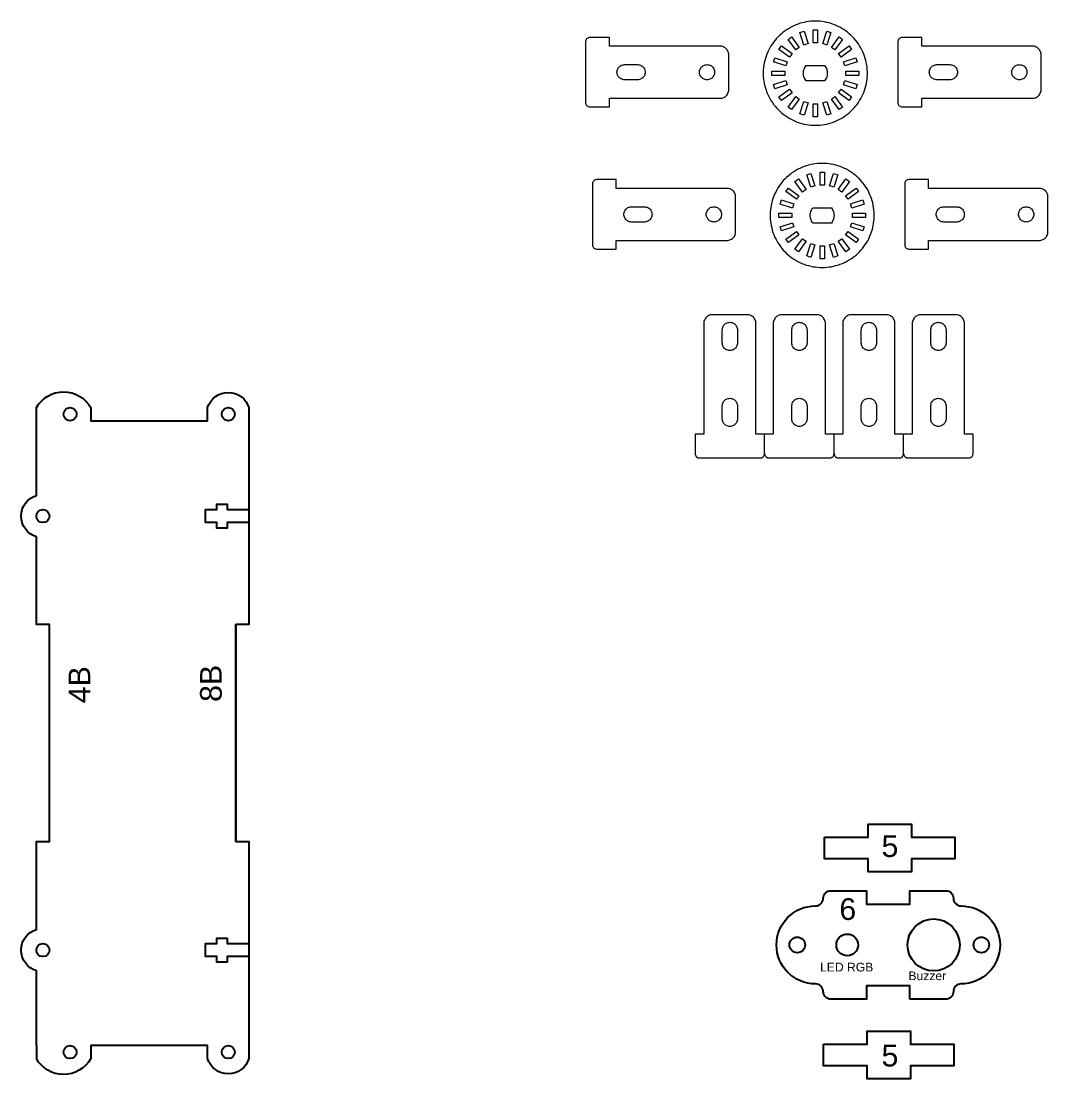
# Model space of a CAD drawing. Header units: millimetres. Extents: x -1479 to 8457, y 1606 to 10461.
# Drawn here: x 2717.1 to 2953.7, y 1669.4 to 1913.1 of the extents above; entities that cross this region are included whole.
import ezdxf

# ---------------------------------------------------------------- set-up
doc = ezdxf.new("R2010")
doc.units = ezdxf.units.MM
doc.layers.add('Layer 1', color=7, linetype='Continuous')
doc.styles.get("Standard").update_dxf_attribs({"font": 'Arial.ttf'})

msp = doc.modelspace()

# ---------------------------------------------------------------- linework, layer by layer
at = {"color": 1}
for p, q in [((2720.649, 1821.095), (2720.649, 1824.095)), ((2720.649, 1677.095), (2720.649, 1674.095))]:
    msp.add_line(p, q, dxfattribs=at)
for points in [[(2720.649, 1824.095, -0.5834312), (2733.188, 1824.095), (2733.188, 1821.095), (2760.109, 1821.095), (2760.109, 1824.095, -0.7337994), (2769.649, 1824.095), (2769.649, 1824.095), (2769.649, 1774.095), (2766.649, 1774.095), (2766.649, 1724.095), (2769.649, 1724.095), (2769.649, 1674.095), (2769.649, 1674.095, -0.7337994), (2760.109, 1674.095), (2760.109, 1677.095), (2733.188, 1677.095), (2733.188, 1674.095, -0.5834312), (2720.649, 1674.095)], [(2720.649, 1677.095), (2720.649, 1694.326, -0.7337994), (2720.649, 1703.865), (2720.649, 1724.095), (2723.649, 1724.095), (2723.649, 1774.095), (2720.649, 1774.095), (2720.649, 1794.326, -0.7337994), (2720.649, 1803.865), (2720.649, 1821.095)]]:
    msp.add_lwpolyline(points, format="xyb", dxfattribs=at)
at = {"color": 240, "true_color": 0xed1f24}
for points in [[(2769.649, 1800.595), (2769.649, 1797.595), (2764.62, 1797.595), (2764.62, 1796.345), (2762.22, 1796.345), (2762.22, 1797.595), (2759.649, 1797.595), (2759.649, 1800.595), (2762.22, 1800.595), (2762.22, 1801.845), (2764.62, 1801.845), (2764.62, 1800.595)], [(2769.649, 1700.595), (2769.649, 1697.595), (2764.62, 1697.595), (2764.62, 1696.345), (2762.22, 1696.345), (2762.22, 1697.595), (2759.649, 1697.595), (2759.649, 1700.595), (2762.22, 1700.595), (2762.22, 1701.845), (2764.62, 1701.845), (2764.62, 1700.595)]]:
    msp.add_lwpolyline(points, close=True, dxfattribs=at)
for points in [[(2766.649, 1724.095), (2766.649, 1774.095)], [(2902.306, 1725.111), (2912.306, 1725.111), (2912.306, 1728.111), (2922.306, 1728.111), (2922.306, 1725.111), (2932.306, 1725.111), (2932.306, 1720.111), (2922.306, 1720.111), (2922.306, 1717.111), (2912.306, 1717.111), (2912.306, 1720.111), (2902.306, 1720.111), (2902.306, 1725.111)], [(2902.086, 1677.442), (2912.086, 1677.442), (2912.086, 1680.442), (2922.086, 1680.442), (2922.086, 1677.442), (2932.086, 1677.442), (2932.086, 1672.442), (2922.086, 1672.442), (2922.086, 1669.442), (2912.086, 1669.442), (2912.086, 1672.442), (2902.086, 1672.442), (2902.086, 1677.442)]]:
    msp.add_lwpolyline(points, dxfattribs=at)
msp.add_lwpolyline([(2921.977, 1687.797), (2921.977, 1690.897), (2911.977, 1690.897), (2911.977, 1687.797), (2903.727, 1687.797, -0.4142136), (2901.977, 1689.547, 0.4142136), (2900.227, 1691.297, -1), (2900.227, 1709.297, 0.4142136), (2901.977, 1711.047, -0.4142136), (2903.727, 1712.797), (2911.977, 1712.797), (2911.977, 1709.697), (2921.977, 1709.697), (2921.977, 1712.797), (2930.227, 1712.797, -0.4142136), (2931.977, 1711.047, 0.4142136), (2933.727, 1709.297, -1), (2933.727, 1691.297, 0.4142136), (2931.977, 1689.547, -0.4142136), (2930.227, 1687.797)], format="xyb", close=True, dxfattribs=at)
at = {"color": 1}
for centre in [(2728.418, 1822.595), (2728.418, 1675.595)]:
    msp.add_circle(centre, 1.5, dxfattribs=at)
at = {"color": 240, "true_color": 0xed1f24}
for centre, radius in [((2764.879, 1822.595), 1.5), ((2722.149, 1799.095), 1.5), ((2927.433, 1700.297), 6), ((2895.992, 1700.297), 1.8), ((2907.527, 1700.297), 2.5), ((2938.424, 1700.297), 1.8), ((2722.149, 1699.095), 1.5), ((2764.879, 1675.595), 1.5)]:
    msp.add_circle(centre, radius, dxfattribs=at)
at = {"layer": 'Layer 1', "color": 240, "lineweight": 0, "true_color": 0xed1f24}
for points in [[(2912.137, 1901.929), (2912.101, 1902.459), (2912.031, 1902.988), (2911.819, 1904.046), (2911.678, 1904.54), (2911.502, 1905.069), (2911.325, 1905.563), (2911.114, 1906.057), (2910.902, 1906.516), (2910.655, 1907.009), (2910.373, 1907.468), (2910.09, 1907.891), (2909.773, 1908.315), (2909.455, 1908.738), (2909.103, 1909.161), (2908.75, 1909.549), (2908.362, 1909.902), (2907.974, 1910.255), (2907.55, 1910.608), (2907.127, 1910.925), (2906.704, 1911.207), (2906.245, 1911.49), (2905.787, 1911.772), (2905.293, 1911.984), (2904.834, 1912.195), (2904.34, 1912.407), (2903.811, 1912.583), (2903.317, 1912.724), (2902.788, 1912.866), (2902.294, 1912.971), (2901.236, 1913.112), (2900.707, 1913.148), (2899.648, 1913.148), (2899.119, 1913.112), (2898.061, 1912.971), (2897.532, 1912.866), (2897.038, 1912.724), (2896.509, 1912.583), (2896.015, 1912.407), (2895.521, 1912.195), (2895.027, 1911.984), (2894.568, 1911.772), (2894.11, 1911.49), (2893.651, 1911.207), (2893.192, 1910.925), (2892.769, 1910.608), (2892.381, 1910.255), (2891.958, 1909.902), (2891.605, 1909.549), (2891.217, 1909.161), (2890.899, 1908.738), (2890.547, 1908.315), (2890.264, 1907.891), (2889.947, 1907.468), (2889.7, 1907.009), (2889.453, 1906.516), (2889.206, 1906.057), (2888.994, 1905.563), (2888.818, 1905.069), (2888.677, 1904.54), (2888.536, 1904.046), (2888.395, 1903.517), (2888.254, 1902.459), (2888.183, 1901.929), (2888.183, 1900.342), (2888.254, 1899.813), (2888.324, 1899.284), (2888.395, 1898.79), (2888.536, 1898.261), (2888.677, 1897.731), (2888.818, 1897.237), (2888.994, 1896.744), (2889.206, 1896.25), (2889.453, 1895.756), (2889.947, 1894.839), (2890.264, 1894.415), (2890.547, 1893.957), (2890.899, 1893.533), (2891.217, 1893.145), (2891.605, 1892.757), (2891.958, 1892.404), (2892.381, 1892.016), (2892.769, 1891.699), (2893.192, 1891.381), (2893.651, 1891.064), (2894.11, 1890.817), (2894.568, 1890.535), (2895.027, 1890.323), (2895.521, 1890.076), (2896.015, 1889.9), (2896.509, 1889.723), (2897.038, 1889.582), (2897.532, 1889.441), (2898.061, 1889.335), (2898.59, 1889.265), (2899.119, 1889.194), (2899.648, 1889.159), (2900.707, 1889.159), (2901.236, 1889.194), (2901.765, 1889.265), (2902.294, 1889.335), (2902.788, 1889.441), (2903.317, 1889.582), (2903.811, 1889.723), (2904.34, 1889.9), (2904.834, 1890.076), (2905.293, 1890.323), (2905.787, 1890.535), (2906.245, 1890.817), (2906.704, 1891.064), (2907.127, 1891.381), (2907.55, 1891.699), (2907.974, 1892.016), (2908.362, 1892.404), (2908.75, 1892.757), (2909.103, 1893.145), (2909.455, 1893.533), (2909.773, 1893.957), (2910.09, 1894.415), (2910.373, 1894.839), (2910.655, 1895.297), (2910.902, 1895.756), (2911.114, 1896.25), (2911.325, 1896.744), (2911.678, 1897.731), (2911.819, 1898.261), (2911.925, 1898.79), (2912.031, 1899.284), (2912.101, 1899.813), (2912.137, 1900.342), (2912.172, 1900.871), (2912.172, 1901.4), (2912.137, 1901.929)], [(2897.567, 1910.819), (2898.484, 1907.962), (2897.532, 1907.644), (2896.614, 1910.502), (2897.567, 1910.819)], [(2899.684, 1911.137), (2900.671, 1911.137), (2900.671, 1908.138), (2899.684, 1908.138), (2899.684, 1911.137)], [(2902.823, 1907.644), (2901.871, 1907.962), (2902.788, 1910.819), (2903.74, 1910.502), (2902.823, 1907.644)], [(2880.175, 1905.833), (2880.104, 1906.045), (2880.034, 1906.257), (2879.928, 1906.433), (2879.787, 1906.645), (2879.646, 1906.786), (2879.469, 1906.962), (2879.293, 1907.068), (2879.081, 1907.174), (2878.87, 1907.28), (2878.658, 1907.35), (2878.446, 1907.386), (2852.729, 1907.386), (2852.729, 1909.397), (2848.213, 1909.397), (2848.037, 1909.361), (2847.86, 1909.326), (2847.719, 1909.255), (2847.578, 1909.15), (2847.437, 1909.044), (2847.367, 1908.903), (2847.261, 1908.726), (2847.225, 1908.55), (2847.225, 1894.227), (2847.261, 1894.051), (2847.367, 1893.874), (2847.437, 1893.733), (2847.578, 1893.627), (2847.719, 1893.522), (2847.86, 1893.451), (2848.037, 1893.416), (2848.213, 1893.38), (2852.729, 1893.38), (2852.729, 1895.391), (2878.446, 1895.391), (2878.658, 1895.427), (2878.87, 1895.497), (2879.081, 1895.568), (2879.293, 1895.709), (2879.469, 1895.815), (2879.646, 1895.956), (2879.787, 1896.132), (2879.928, 1896.308), (2880.034, 1896.52), (2880.175, 1896.943), (2880.21, 1897.155), (2880.21, 1905.622), (2880.175, 1905.833)], [(2895.662, 1906.516), (2893.898, 1908.95), (2894.709, 1909.549), (2896.473, 1907.115), (2895.662, 1906.516)], [(2905.645, 1909.549), (2906.457, 1908.95), (2904.693, 1906.516), (2903.882, 1907.115), (2905.645, 1909.549)], [(2952.142, 1905.833), (2952.071, 1906.045), (2952, 1906.257), (2951.895, 1906.433), (2951.754, 1906.645), (2951.612, 1906.786), (2951.436, 1906.962), (2951.26, 1907.068), (2951.048, 1907.174), (2950.836, 1907.28), (2950.625, 1907.35), (2950.413, 1907.386), (2924.695, 1907.386), (2924.695, 1909.397), (2920.18, 1909.397), (2920.004, 1909.361), (2919.827, 1909.326), (2919.686, 1909.255), (2919.545, 1909.15), (2919.404, 1909.044), (2919.333, 1908.903), (2919.227, 1908.726), (2919.192, 1908.55), (2919.192, 1894.227), (2919.227, 1894.051), (2919.333, 1893.874), (2919.404, 1893.733), (2919.545, 1893.627), (2919.686, 1893.522), (2919.827, 1893.451), (2920.004, 1893.416), (2920.18, 1893.38), (2924.695, 1893.38), (2924.695, 1895.391), (2950.413, 1895.391), (2950.625, 1895.427), (2950.836, 1895.497), (2951.048, 1895.568), (2951.26, 1895.709), (2951.436, 1895.815), (2951.612, 1895.956), (2951.754, 1896.132), (2951.895, 1896.308), (2952, 1896.52), (2952.142, 1896.943), (2952.177, 1897.155), (2952.177, 1905.622), (2952.142, 1905.833)], [(2892.381, 1907.433), (2894.815, 1905.669), (2894.215, 1904.857), (2891.781, 1906.621), (2892.381, 1907.433)], [(2907.974, 1907.433), (2908.538, 1906.621), (2906.139, 1904.857), (2905.54, 1905.669), (2907.974, 1907.433)], [(2890.829, 1904.716), (2893.651, 1903.799), (2893.369, 1902.847), (2890.511, 1903.764), (2890.829, 1904.716)], [(2909.526, 1904.716), (2909.844, 1903.764), (2906.986, 1902.847), (2906.669, 1903.799), (2909.526, 1904.716)], [(2860.949, 1901.177), (2860.913, 1900.965), (2860.843, 1900.753), (2860.772, 1900.577), (2860.666, 1900.401), (2860.525, 1900.224), (2860.384, 1900.083), (2860.208, 1899.942), (2860.031, 1899.836), (2859.855, 1899.766), (2859.643, 1899.695), (2859.432, 1899.66), (2859.22, 1899.625), (2856.221, 1899.625), (2856.01, 1899.66), (2855.798, 1899.695), (2855.586, 1899.766), (2855.41, 1899.836), (2855.234, 1899.942), (2855.057, 1900.083), (2854.916, 1900.224), (2854.775, 1900.401), (2854.669, 1900.577), (2854.599, 1900.753), (2854.528, 1900.965), (2854.493, 1901.177), (2854.457, 1901.388), (2854.493, 1901.6), (2854.528, 1901.812), (2854.599, 1901.988), (2854.669, 1902.2), (2854.775, 1902.376), (2854.916, 1902.553), (2855.057, 1902.694), (2855.234, 1902.835), (2855.41, 1902.941), (2855.586, 1903.011), (2855.798, 1903.082), (2856.01, 1903.117), (2856.221, 1903.152), (2859.22, 1903.152), (2859.432, 1903.117), (2859.643, 1903.082), (2859.855, 1903.011), (2860.031, 1902.941), (2860.208, 1902.835), (2860.384, 1902.694), (2860.525, 1902.553), (2860.666, 1902.376), (2860.772, 1902.2), (2860.843, 1901.988), (2860.913, 1901.812), (2860.949, 1901.6), (2860.984, 1901.388), (2860.949, 1901.177)], [(2876.965, 1901.6), (2876.965, 1901.177), (2876.929, 1900.965), (2876.859, 1900.753), (2876.541, 1900.224), (2876.365, 1900.083), (2876.224, 1899.942), (2876.047, 1899.836), (2875.836, 1899.766), (2875.624, 1899.695), (2875.412, 1899.66), (2875.201, 1899.625), (2875.024, 1899.66), (2874.813, 1899.695), (2874.601, 1899.766), (2874.389, 1899.836), (2874.213, 1899.942), (2874.072, 1900.083), (2873.895, 1900.224), (2873.79, 1900.401), (2873.684, 1900.577), (2873.578, 1900.753), (2873.507, 1900.965), (2873.472, 1901.177), (2873.472, 1901.6), (2873.507, 1901.812), (2873.578, 1901.988), (2873.684, 1902.2), (2873.79, 1902.376), (2873.895, 1902.553), (2874.072, 1902.694), (2874.213, 1902.835), (2874.389, 1902.941), (2874.601, 1903.011), (2874.813, 1903.082), (2875.024, 1903.117), (2875.201, 1903.152), (2875.412, 1903.117), (2875.624, 1903.082), (2875.836, 1903.011), (2876.047, 1902.941), (2876.224, 1902.835), (2876.365, 1902.694), (2876.541, 1902.553), (2876.753, 1902.2), (2876.859, 1901.988), (2876.929, 1901.812), (2876.965, 1901.6)], [(2890.159, 1900.659), (2890.159, 1901.647), (2893.157, 1901.647), (2893.157, 1900.659), (2890.159, 1900.659)], [(2898.061, 1899.389), (2897.884, 1899.601), (2897.743, 1899.848), (2897.637, 1900.095), (2897.532, 1900.342), (2897.461, 1900.624), (2897.426, 1900.871), (2897.426, 1901.436), (2897.461, 1901.682), (2897.532, 1901.965), (2897.637, 1902.212), (2897.743, 1902.459), (2897.884, 1902.67), (2898.061, 1902.917), (2902.294, 1902.917), (2902.435, 1902.67), (2902.576, 1902.459), (2902.717, 1902.212), (2902.788, 1901.965), (2902.859, 1901.682), (2902.894, 1901.436), (2902.929, 1901.153), (2902.894, 1900.871), (2902.859, 1900.624), (2902.788, 1900.342), (2902.717, 1900.095), (2902.576, 1899.848), (2902.435, 1899.601), (2902.294, 1899.389), (2898.061, 1899.389)], [(2910.161, 1900.659), (2907.162, 1900.659), (2907.162, 1901.647), (2910.161, 1901.647), (2910.161, 1900.659)], [(2932.915, 1901.177), (2932.88, 1900.965), (2932.809, 1900.753), (2932.739, 1900.577), (2932.633, 1900.401), (2932.492, 1900.224), (2932.351, 1900.083), (2932.174, 1899.942), (2931.998, 1899.836), (2931.822, 1899.766), (2931.61, 1899.695), (2931.398, 1899.66), (2931.187, 1899.625), (2928.188, 1899.625), (2927.976, 1899.66), (2927.765, 1899.695), (2927.553, 1899.766), (2927.377, 1899.836), (2927.2, 1899.942), (2927.024, 1900.083), (2926.883, 1900.224), (2926.742, 1900.401), (2926.636, 1900.577), (2926.565, 1900.753), (2926.495, 1900.965), (2926.459, 1901.177), (2926.424, 1901.388), (2926.459, 1901.6), (2926.495, 1901.812), (2926.565, 1901.988), (2926.636, 1902.2), (2926.742, 1902.376), (2926.883, 1902.553), (2927.024, 1902.694), (2927.2, 1902.835), (2927.377, 1902.941), (2927.553, 1903.011), (2927.765, 1903.082), (2927.976, 1903.117), (2928.188, 1903.152), (2931.187, 1903.152), (2931.398, 1903.117), (2931.61, 1903.082), (2931.822, 1903.011), (2931.998, 1902.941), (2932.174, 1902.835), (2932.351, 1902.694), (2932.492, 1902.553), (2932.633, 1902.376), (2932.739, 1902.2), (2932.809, 1901.988), (2932.88, 1901.812), (2932.915, 1901.6), (2932.95, 1901.388), (2932.915, 1901.177)], [(2948.931, 1901.6), (2948.931, 1901.177), (2948.896, 1900.965), (2948.825, 1900.753), (2948.508, 1900.224), (2948.332, 1900.083), (2948.19, 1899.942), (2948.014, 1899.836), (2947.802, 1899.766), (2947.591, 1899.695), (2947.379, 1899.66), (2947.167, 1899.625), (2946.991, 1899.66), (2946.779, 1899.695), (2946.568, 1899.766), (2946.356, 1899.836), (2946.18, 1899.942), (2946.039, 1900.083), (2945.862, 1900.224), (2945.756, 1900.401), (2945.65, 1900.577), (2945.545, 1900.753), (2945.474, 1900.965), (2945.439, 1901.177), (2945.439, 1901.6), (2945.474, 1901.812), (2945.545, 1901.988), (2945.65, 1902.2), (2945.756, 1902.376), (2945.862, 1902.553), (2946.039, 1902.694), (2946.18, 1902.835), (2946.356, 1902.941), (2946.568, 1903.011), (2946.779, 1903.082), (2946.991, 1903.117), (2947.167, 1903.152), (2947.379, 1903.117), (2947.591, 1903.082), (2947.802, 1903.011), (2948.014, 1902.941), (2948.19, 1902.835), (2948.332, 1902.694), (2948.508, 1902.553), (2948.72, 1902.2), (2948.825, 1901.988), (2948.896, 1901.812), (2948.931, 1901.6)], [(2890.829, 1897.59), (2890.511, 1898.543), (2893.369, 1899.46), (2893.651, 1898.507), (2890.829, 1897.59)], [(2909.526, 1897.59), (2906.669, 1898.507), (2906.986, 1899.46), (2909.844, 1898.543), (2909.526, 1897.59)], [(2892.381, 1894.874), (2891.781, 1895.685), (2894.215, 1897.449), (2894.815, 1896.638), (2892.381, 1894.874)], [(2907.974, 1894.874), (2905.54, 1896.638), (2906.139, 1897.449), (2908.538, 1895.685), (2907.974, 1894.874)], [(2894.709, 1892.757), (2893.898, 1893.357), (2895.662, 1895.791), (2896.473, 1895.191), (2894.709, 1892.757)], [(2897.567, 1891.487), (2896.614, 1891.805), (2897.532, 1894.662), (2898.484, 1894.345), (2897.567, 1891.487)], [(2900.671, 1891.134), (2899.684, 1891.134), (2899.684, 1894.133), (2900.671, 1894.133), (2900.671, 1891.134)], [(2902.788, 1891.487), (2901.871, 1894.345), (2902.823, 1894.662), (2903.74, 1891.805), (2902.788, 1891.487)], [(2905.645, 1892.757), (2903.882, 1895.191), (2904.693, 1895.791), (2906.457, 1893.357), (2905.645, 1892.757)], [(2913.71, 1869.169), (2913.674, 1869.698), (2913.604, 1870.227), (2913.392, 1871.285), (2913.251, 1871.779), (2913.075, 1872.308), (2912.898, 1872.802), (2912.687, 1873.296), (2912.475, 1873.755), (2912.228, 1874.249), (2911.946, 1874.707), (2911.664, 1875.131), (2911.346, 1875.554), (2911.029, 1875.977), (2910.676, 1876.401), (2910.323, 1876.789), (2909.935, 1877.141), (2909.547, 1877.494), (2909.124, 1877.847), (2908.7, 1878.164), (2908.277, 1878.447), (2907.818, 1878.729), (2907.36, 1879.011), (2906.866, 1879.223), (2906.407, 1879.434), (2905.913, 1879.646), (2905.384, 1879.822), (2904.89, 1879.964), (2904.361, 1880.105), (2903.867, 1880.211), (2902.809, 1880.352), (2902.28, 1880.387), (2901.221, 1880.387), (2900.692, 1880.352), (2899.634, 1880.211), (2899.105, 1880.105), (2898.611, 1879.964), (2898.082, 1879.822), (2897.588, 1879.646), (2897.094, 1879.434), (2896.6, 1879.223), (2896.141, 1879.011), (2895.683, 1878.729), (2895.224, 1878.447), (2894.766, 1878.164), (2894.342, 1877.847), (2893.954, 1877.494), (2893.531, 1877.141), (2893.178, 1876.789), (2892.79, 1876.401), (2892.472, 1875.977), (2892.12, 1875.554), (2891.837, 1875.131), (2891.52, 1874.707), (2891.273, 1874.249), (2891.026, 1873.755), (2890.779, 1873.296), (2890.567, 1872.802), (2890.391, 1872.308), (2890.25, 1871.779), (2890.109, 1871.285), (2889.968, 1870.756), (2889.827, 1869.698), (2889.756, 1869.169), (2889.756, 1867.581), (2889.827, 1867.052), (2889.897, 1866.523), (2889.968, 1866.029), (2890.109, 1865.5), (2890.25, 1864.971), (2890.391, 1864.477), (2890.567, 1863.983), (2890.779, 1863.489), (2891.026, 1862.995), (2891.52, 1862.078), (2891.837, 1861.654), (2892.12, 1861.196), (2892.472, 1860.772), (2892.79, 1860.384), (2893.178, 1859.996), (2893.531, 1859.644), (2893.954, 1859.256), (2894.342, 1858.938), (2894.766, 1858.621), (2895.224, 1858.303), (2895.683, 1858.056), (2896.141, 1857.774), (2896.6, 1857.562), (2897.094, 1857.315), (2897.588, 1857.139), (2898.082, 1856.962), (2898.611, 1856.821), (2899.105, 1856.68), (2899.634, 1856.574), (2900.163, 1856.504), (2900.692, 1856.433), (2901.221, 1856.398), (2902.28, 1856.398), (2902.809, 1856.433), (2903.338, 1856.504), (2903.867, 1856.574), (2904.361, 1856.68), (2904.89, 1856.821), (2905.384, 1856.962), (2905.913, 1857.139), (2906.407, 1857.315), (2906.866, 1857.562), (2907.36, 1857.774), (2907.818, 1858.056), (2908.277, 1858.303), (2908.7, 1858.621), (2909.124, 1858.938), (2909.547, 1859.256), (2909.935, 1859.644), (2910.323, 1859.996), (2910.676, 1860.384), (2911.029, 1860.772), (2911.346, 1861.196), (2911.664, 1861.654), (2911.946, 1862.078), (2912.228, 1862.536), (2912.475, 1862.995), (2912.687, 1863.489), (2912.898, 1863.983), (2913.251, 1864.971), (2913.392, 1865.5), (2913.498, 1866.029), (2913.604, 1866.523), (2913.674, 1867.052), (2913.71, 1867.581), (2913.745, 1868.11), (2913.745, 1868.639), (2913.71, 1869.169)], [(2881.748, 1873.073), (2881.677, 1873.284), (2881.607, 1873.496), (2881.501, 1873.672), (2881.36, 1873.884), (2881.042, 1874.202), (2880.866, 1874.307), (2880.654, 1874.413), (2880.443, 1874.519), (2880.231, 1874.59), (2880.019, 1874.625), (2854.302, 1874.625), (2854.302, 1876.636), (2849.786, 1876.636), (2849.61, 1876.6), (2849.434, 1876.565), (2849.292, 1876.495), (2849.151, 1876.389), (2849.01, 1876.283), (2848.94, 1876.142), (2848.834, 1875.965), (2848.799, 1875.789), (2848.799, 1861.466), (2848.834, 1861.29), (2848.94, 1861.113), (2849.01, 1860.972), (2849.151, 1860.867), (2849.292, 1860.761), (2849.434, 1860.69), (2849.61, 1860.655), (2849.786, 1860.62), (2854.302, 1860.62), (2854.302, 1862.63), (2880.019, 1862.63), (2880.231, 1862.666), (2880.443, 1862.736), (2880.654, 1862.807), (2880.866, 1862.948), (2881.042, 1863.054), (2881.219, 1863.195), (2881.36, 1863.371), (2881.501, 1863.548), (2881.607, 1863.759), (2881.748, 1864.183), (2881.783, 1864.394), (2881.783, 1872.861), (2881.748, 1873.073)], [(2897.235, 1873.755), (2895.471, 1876.189), (2896.282, 1876.789), (2898.046, 1874.354), (2897.235, 1873.755)], [(2899.14, 1878.059), (2900.057, 1875.201), (2899.105, 1874.884), (2898.187, 1877.741), (2899.14, 1878.059)], [(2901.257, 1878.376), (2902.244, 1878.376), (2902.244, 1875.377), (2901.257, 1875.377), (2901.257, 1878.376)], [(2904.396, 1874.884), (2903.444, 1875.201), (2904.361, 1878.059), (2905.314, 1877.741), (2904.396, 1874.884)], [(2907.219, 1876.789), (2908.03, 1876.189), (2906.266, 1873.755), (2905.455, 1874.354), (2907.219, 1876.789)], [(2953.715, 1873.073), (2953.644, 1873.284), (2953.574, 1873.496), (2953.468, 1873.672), (2953.327, 1873.884), (2953.186, 1874.025), (2953.009, 1874.202), (2952.833, 1874.307), (2952.621, 1874.413), (2952.409, 1874.519), (2952.198, 1874.59), (2951.986, 1874.625), (2926.269, 1874.625), (2926.269, 1876.636), (2921.753, 1876.636), (2921.577, 1876.6), (2921.4, 1876.565), (2921.259, 1876.495), (2921.118, 1876.389), (2920.977, 1876.283), (2920.906, 1876.142), (2920.801, 1875.965), (2920.765, 1875.789), (2920.765, 1861.466), (2920.801, 1861.29), (2920.906, 1861.113), (2920.977, 1860.972), (2921.118, 1860.867), (2921.259, 1860.761), (2921.4, 1860.69), (2921.577, 1860.655), (2921.753, 1860.62), (2926.269, 1860.62), (2926.269, 1862.63), (2951.986, 1862.63), (2952.198, 1862.666), (2952.409, 1862.736), (2952.621, 1862.807), (2952.833, 1862.948), (2953.009, 1863.054), (2953.186, 1863.195), (2953.327, 1863.371), (2953.468, 1863.548), (2953.574, 1863.759), (2953.715, 1864.183), (2953.75, 1864.394), (2953.75, 1872.861), (2953.715, 1873.073)], [(2893.954, 1874.672), (2896.388, 1872.908), (2895.789, 1872.097), (2893.354, 1873.861), (2893.954, 1874.672)], [(2909.547, 1874.672), (2910.111, 1873.861), (2907.712, 1872.097), (2907.113, 1872.908), (2909.547, 1874.672)], [(2892.402, 1871.956), (2895.224, 1871.038), (2894.942, 1870.086), (2892.084, 1871.003), (2892.402, 1871.956)], [(2911.099, 1871.956), (2911.417, 1871.003), (2908.559, 1870.086), (2908.242, 1871.038), (2911.099, 1871.956)], [(2862.522, 1868.416), (2862.486, 1868.204), (2862.416, 1867.993), (2862.345, 1867.816), (2862.239, 1867.64), (2862.098, 1867.463), (2861.957, 1867.322), (2861.781, 1867.181), (2861.604, 1867.075), (2861.428, 1867.005), (2861.216, 1866.934), (2861.005, 1866.899), (2860.793, 1866.864), (2857.794, 1866.864), (2857.583, 1866.899), (2857.371, 1866.934), (2857.159, 1867.005), (2856.983, 1867.075), (2856.807, 1867.181), (2856.63, 1867.322), (2856.489, 1867.463), (2856.348, 1867.64), (2856.242, 1867.816), (2856.172, 1867.993), (2856.101, 1868.204), (2856.066, 1868.416), (2856.031, 1868.628), (2856.066, 1868.839), (2856.101, 1869.051), (2856.172, 1869.227), (2856.242, 1869.439), (2856.348, 1869.615), (2856.489, 1869.792), (2856.63, 1869.933), (2856.807, 1870.074), (2856.983, 1870.18), (2857.159, 1870.25), (2857.371, 1870.321), (2857.583, 1870.356), (2857.794, 1870.392), (2860.793, 1870.392), (2861.005, 1870.356), (2861.216, 1870.321), (2861.428, 1870.25), (2861.604, 1870.18), (2861.781, 1870.074), (2861.957, 1869.933), (2862.098, 1869.792), (2862.239, 1869.615), (2862.345, 1869.439), (2862.416, 1869.227), (2862.486, 1869.051), (2862.522, 1868.839), (2862.557, 1868.628), (2862.522, 1868.416)], [(2878.538, 1868.839), (2878.538, 1868.416), (2878.502, 1868.204), (2878.432, 1867.993), (2878.114, 1867.463), (2877.938, 1867.322), (2877.797, 1867.181), (2877.621, 1867.075), (2877.409, 1867.005), (2877.197, 1866.934), (2876.986, 1866.899), (2876.774, 1866.864), (2876.597, 1866.899), (2876.386, 1866.934), (2876.174, 1867.005), (2875.962, 1867.075), (2875.786, 1867.181), (2875.645, 1867.322), (2875.469, 1867.463), (2875.363, 1867.64), (2875.257, 1867.816), (2875.151, 1867.993), (2875.081, 1868.204), (2875.045, 1868.416), (2875.045, 1868.839), (2875.081, 1869.051), (2875.151, 1869.227), (2875.257, 1869.439), (2875.363, 1869.615), (2875.469, 1869.792), (2875.645, 1869.933), (2875.786, 1870.074), (2875.962, 1870.18), (2876.174, 1870.25), (2876.386, 1870.321), (2876.597, 1870.356), (2876.774, 1870.392), (2876.986, 1870.356), (2877.197, 1870.321), (2877.409, 1870.25), (2877.621, 1870.18), (2877.797, 1870.074), (2877.938, 1869.933), (2878.114, 1869.792), (2878.326, 1869.439), (2878.432, 1869.227), (2878.502, 1869.051), (2878.538, 1868.839)], [(2899.634, 1866.629), (2899.457, 1866.84), (2899.316, 1867.087), (2899.211, 1867.334), (2899.105, 1867.581), (2899.034, 1867.863), (2898.999, 1868.11), (2898.999, 1868.675), (2899.034, 1868.922), (2899.105, 1869.204), (2899.211, 1869.451), (2899.316, 1869.698), (2899.457, 1869.909), (2899.634, 1870.156), (2903.867, 1870.156), (2904.008, 1869.909), (2904.149, 1869.698), (2904.291, 1869.451), (2904.361, 1869.204), (2904.432, 1868.922), (2904.467, 1868.675), (2904.502, 1868.392), (2904.467, 1868.11), (2904.432, 1867.863), (2904.361, 1867.581), (2904.291, 1867.334), (2904.149, 1867.087), (2904.008, 1866.84), (2903.867, 1866.629), (2899.634, 1866.629)], [(2934.488, 1868.416), (2934.453, 1868.204), (2934.382, 1867.993), (2934.312, 1867.816), (2934.206, 1867.64), (2934.065, 1867.463), (2933.924, 1867.322), (2933.747, 1867.181), (2933.571, 1867.075), (2933.395, 1867.005), (2933.183, 1866.934), (2932.971, 1866.899), (2932.76, 1866.864), (2929.761, 1866.864), (2929.549, 1866.899), (2929.338, 1866.934), (2929.126, 1867.005), (2928.95, 1867.075), (2928.773, 1867.181), (2928.597, 1867.322), (2928.456, 1867.463), (2928.315, 1867.64), (2928.209, 1867.816), (2928.138, 1867.993), (2928.068, 1868.204), (2928.032, 1868.416), (2927.997, 1868.628), (2928.032, 1868.839), (2928.068, 1869.051), (2928.138, 1869.227), (2928.209, 1869.439), (2928.315, 1869.615), (2928.456, 1869.792), (2928.597, 1869.933), (2928.773, 1870.074), (2928.95, 1870.18), (2929.126, 1870.25), (2929.338, 1870.321), (2929.549, 1870.356), (2929.761, 1870.392), (2932.76, 1870.392), (2932.971, 1870.356), (2933.183, 1870.321), (2933.395, 1870.25), (2933.571, 1870.18), (2933.747, 1870.074), (2933.924, 1869.933), (2934.065, 1869.792), (2934.206, 1869.615), (2934.312, 1869.439), (2934.382, 1869.227), (2934.453, 1869.051), (2934.488, 1868.839), (2934.524, 1868.628), (2934.488, 1868.416)], [(2950.504, 1868.839), (2950.504, 1868.416), (2950.469, 1868.204), (2950.399, 1867.993), (2950.081, 1867.463), (2949.905, 1867.322), (2949.764, 1867.181), (2949.587, 1867.075), (2949.376, 1867.005), (2949.164, 1866.934), (2948.952, 1866.899), (2948.741, 1866.864), (2948.564, 1866.899), (2948.352, 1866.934), (2948.141, 1867.005), (2947.929, 1867.075), (2947.753, 1867.181), (2947.612, 1867.322), (2947.435, 1867.463), (2947.329, 1867.64), (2947.224, 1867.816), (2947.118, 1867.993), (2947.047, 1868.204), (2947.012, 1868.416), (2947.012, 1868.839), (2947.047, 1869.051), (2947.118, 1869.227), (2947.224, 1869.439), (2947.329, 1869.615), (2947.435, 1869.792), (2947.612, 1869.933), (2947.753, 1870.074), (2947.929, 1870.18), (2948.141, 1870.25), (2948.352, 1870.321), (2948.564, 1870.356), (2948.741, 1870.392), (2948.952, 1870.356), (2949.164, 1870.321), (2949.376, 1870.25), (2949.587, 1870.18), (2949.764, 1870.074), (2949.905, 1869.933), (2950.081, 1869.792), (2950.293, 1869.439), (2950.399, 1869.227), (2950.469, 1869.051), (2950.504, 1868.839)], [(2891.732, 1867.899), (2891.732, 1868.886), (2894.73, 1868.886), (2894.73, 1867.899), (2891.732, 1867.899)], [(2911.734, 1867.899), (2908.736, 1867.899), (2908.736, 1868.886), (2911.734, 1868.886), (2911.734, 1867.899)], [(2892.402, 1864.829), (2892.084, 1865.782), (2894.942, 1866.699), (2895.224, 1865.747), (2892.402, 1864.829)], [(2893.954, 1862.113), (2893.354, 1862.924), (2895.789, 1864.688), (2896.388, 1863.877), (2893.954, 1862.113)], [(2909.547, 1862.113), (2907.113, 1863.877), (2907.712, 1864.688), (2910.111, 1862.924), (2909.547, 1862.113)], [(2911.099, 1864.829), (2908.242, 1865.747), (2908.559, 1866.699), (2911.417, 1865.782), (2911.099, 1864.829)], [(2896.282, 1859.996), (2895.471, 1860.596), (2897.235, 1863.03), (2898.046, 1862.431), (2896.282, 1859.996)], [(2907.219, 1859.996), (2905.455, 1862.431), (2906.266, 1863.03), (2908.03, 1860.596), (2907.219, 1859.996)], [(2899.14, 1858.726), (2898.187, 1859.044), (2899.105, 1861.901), (2900.057, 1861.584), (2899.14, 1858.726)], [(2902.244, 1858.374), (2901.257, 1858.374), (2901.257, 1861.372), (2902.244, 1861.372), (2902.244, 1858.374)], [(2904.361, 1858.726), (2903.444, 1861.584), (2904.396, 1861.901), (2905.314, 1859.044), (2904.361, 1858.726)], [(2920.509, 1813.497), (2920.544, 1813.32), (2920.579, 1813.144), (2920.65, 1813.003), (2920.756, 1812.862), (2920.862, 1812.72), (2921.003, 1812.65), (2921.179, 1812.544), (2921.355, 1812.509), (2935.678, 1812.509), (2935.855, 1812.544), (2936.031, 1812.65), (2936.172, 1812.72), (2936.278, 1812.862), (2936.384, 1813.003), (2936.454, 1813.144), (2936.49, 1813.32), (2936.525, 1813.497), (2936.525, 1818.012), (2934.514, 1818.012), (2934.514, 1843.73), (2934.479, 1843.941), (2934.408, 1844.153), (2934.338, 1844.365), (2934.197, 1844.576), (2934.091, 1844.753), (2933.95, 1844.929), (2933.773, 1845.07), (2933.597, 1845.211), (2933.385, 1845.317), (2932.962, 1845.458), (2932.75, 1845.493), (2924.283, 1845.493), (2924.072, 1845.458), (2923.86, 1845.388), (2923.648, 1845.317), (2923.472, 1845.211), (2923.26, 1845.07), (2922.943, 1844.753), (2922.837, 1844.576), (2922.731, 1844.365), (2922.625, 1844.153), (2922.555, 1843.941), (2922.52, 1843.73), (2922.52, 1818.012), (2922.52, 1818.012), (2918.498, 1818.012), (2918.498, 1843.73), (2918.463, 1843.941), (2918.392, 1844.153), (2918.322, 1844.365), (2918.18, 1844.576), (2918.075, 1844.753), (2917.933, 1844.929), (2917.757, 1845.07), (2917.581, 1845.211), (2917.369, 1845.317), (2916.946, 1845.458), (2916.734, 1845.493), (2908.267, 1845.493), (2908.056, 1845.458), (2907.844, 1845.388), (2907.632, 1845.317), (2907.456, 1845.211), (2907.244, 1845.07), (2906.927, 1844.753), (2906.821, 1844.576), (2906.715, 1844.365), (2906.609, 1844.153), (2906.539, 1843.941), (2906.503, 1843.73), (2906.503, 1818.012), (2906.503, 1818.012), (2902.482, 1818.012), (2902.482, 1843.73), (2902.447, 1843.941), (2902.376, 1844.153), (2902.305, 1844.365), (2902.164, 1844.576), (2902.058, 1844.753), (2901.917, 1844.929), (2901.741, 1845.07), (2901.565, 1845.211), (2901.353, 1845.317), (2900.93, 1845.458), (2900.718, 1845.493), (2892.251, 1845.493), (2892.04, 1845.458), (2891.828, 1845.388), (2891.616, 1845.317), (2891.44, 1845.211), (2891.228, 1845.07), (2890.911, 1844.753), (2890.805, 1844.576), (2890.699, 1844.365), (2890.593, 1844.153), (2890.523, 1843.941), (2890.487, 1843.73), (2890.487, 1818.012), (2890.487, 1818.012), (2886.466, 1818.012), (2886.466, 1843.73), (2886.43, 1843.941), (2886.36, 1844.153), (2886.289, 1844.365), (2886.148, 1844.576), (2886.042, 1844.753), (2885.901, 1844.929), (2885.725, 1845.07), (2885.548, 1845.211), (2885.337, 1845.317), (2884.913, 1845.458), (2884.702, 1845.493), (2876.235, 1845.493), (2876.023, 1845.458), (2875.812, 1845.388), (2875.6, 1845.317), (2875.424, 1845.211), (2875.212, 1845.07), (2874.895, 1844.753), (2874.789, 1844.576), (2874.683, 1844.365), (2874.577, 1844.153), (2874.507, 1843.941), (2874.471, 1843.73), (2874.471, 1818.012), (2872.46, 1818.012), (2872.46, 1813.497), (2872.496, 1813.32), (2872.531, 1813.144), (2872.602, 1813.003), (2872.707, 1812.862), (2872.813, 1812.72), (2872.954, 1812.65), (2873.131, 1812.544), (2873.307, 1812.509), (2887.63, 1812.509), (2887.806, 1812.544), (2887.983, 1812.65), (2888.124, 1812.72), (2888.23, 1812.862), (2888.335, 1813.003), (2888.406, 1813.144), (2888.441, 1813.32), (2888.477, 1813.497), (2888.477, 1818.012)], [(2880.68, 1843.73), (2880.892, 1843.694), (2881.104, 1843.624), (2881.28, 1843.553), (2881.456, 1843.447), (2881.633, 1843.306), (2881.774, 1843.165), (2881.915, 1842.989), (2882.021, 1842.812), (2882.092, 1842.636), (2882.162, 1842.424), (2882.197, 1842.213), (2882.233, 1842.001), (2882.233, 1839.002), (2882.197, 1838.791), (2882.162, 1838.579), (2882.092, 1838.367), (2882.021, 1838.191), (2881.915, 1838.015), (2881.774, 1837.838), (2881.633, 1837.697), (2881.456, 1837.556), (2881.28, 1837.45), (2881.104, 1837.38), (2880.892, 1837.309), (2880.68, 1837.274), (2880.469, 1837.238), (2880.257, 1837.274), (2880.045, 1837.309), (2879.869, 1837.38), (2879.657, 1837.45), (2879.481, 1837.556), (2879.305, 1837.697), (2879.163, 1837.838), (2879.022, 1838.015), (2878.917, 1838.191), (2878.846, 1838.367), (2878.775, 1838.579), (2878.74, 1838.791), (2878.705, 1839.002), (2878.705, 1842.001), (2878.74, 1842.213), (2878.775, 1842.424), (2878.846, 1842.636), (2878.917, 1842.812), (2879.022, 1842.989), (2879.163, 1843.165), (2879.305, 1843.306), (2879.481, 1843.447), (2879.657, 1843.553), (2879.869, 1843.624), (2880.045, 1843.694), (2880.257, 1843.73), (2880.469, 1843.765), (2880.68, 1843.73)], [(2896.697, 1843.73), (2896.908, 1843.694), (2897.12, 1843.624), (2897.296, 1843.553), (2897.473, 1843.447), (2897.649, 1843.306), (2897.79, 1843.165), (2897.931, 1842.989), (2898.037, 1842.812), (2898.108, 1842.636), (2898.178, 1842.424), (2898.213, 1842.213), (2898.249, 1842.001), (2898.249, 1839.002), (2898.213, 1838.791), (2898.178, 1838.579), (2898.108, 1838.367), (2898.037, 1838.191), (2897.931, 1838.015), (2897.79, 1837.838), (2897.649, 1837.697), (2897.473, 1837.556), (2897.296, 1837.45), (2897.12, 1837.38), (2896.908, 1837.309), (2896.697, 1837.274), (2896.485, 1837.238), (2896.273, 1837.274), (2896.061, 1837.309), (2895.885, 1837.38), (2895.673, 1837.45), (2895.497, 1837.556), (2895.321, 1837.697), (2895.18, 1837.838), (2895.038, 1838.015), (2894.933, 1838.191), (2894.862, 1838.367), (2894.792, 1838.579), (2894.756, 1838.791), (2894.721, 1839.002), (2894.721, 1842.001), (2894.756, 1842.213), (2894.792, 1842.424), (2894.862, 1842.636), (2894.933, 1842.812), (2895.038, 1842.989), (2895.18, 1843.165), (2895.321, 1843.306), (2895.497, 1843.447), (2895.673, 1843.553), (2895.885, 1843.624), (2896.061, 1843.694), (2896.273, 1843.73), (2896.485, 1843.765), (2896.697, 1843.73)], [(2912.713, 1843.73), (2912.924, 1843.694), (2913.136, 1843.624), (2913.312, 1843.553), (2913.489, 1843.447), (2913.665, 1843.306), (2913.806, 1843.165), (2913.947, 1842.989), (2914.053, 1842.812), (2914.124, 1842.636), (2914.194, 1842.424), (2914.23, 1842.213), (2914.265, 1842.001), (2914.265, 1839.002), (2914.23, 1838.791), (2914.194, 1838.579), (2914.124, 1838.367), (2914.053, 1838.191), (2913.947, 1838.015), (2913.806, 1837.838), (2913.665, 1837.697), (2913.489, 1837.556), (2913.312, 1837.45), (2913.136, 1837.38), (2912.924, 1837.309), (2912.713, 1837.274), (2912.501, 1837.238), (2912.289, 1837.274), (2912.078, 1837.309), (2911.901, 1837.38), (2911.69, 1837.45), (2911.513, 1837.556), (2911.337, 1837.697), (2911.196, 1837.838), (2911.055, 1838.015), (2910.949, 1838.191), (2910.878, 1838.367), (2910.808, 1838.579), (2910.772, 1838.791), (2910.737, 1839.002), (2910.737, 1842.001), (2910.772, 1842.213), (2910.808, 1842.424), (2910.878, 1842.636), (2910.949, 1842.812), (2911.055, 1842.989), (2911.196, 1843.165), (2911.337, 1843.306), (2911.513, 1843.447), (2911.69, 1843.553), (2911.901, 1843.624), (2912.078, 1843.694), (2912.289, 1843.73), (2912.501, 1843.765), (2912.713, 1843.73)], [(2928.729, 1843.73), (2928.94, 1843.694), (2929.152, 1843.624), (2929.328, 1843.553), (2929.505, 1843.447), (2929.681, 1843.306), (2929.822, 1843.165), (2929.963, 1842.989), (2930.069, 1842.812), (2930.14, 1842.636), (2930.21, 1842.424), (2930.246, 1842.213), (2930.281, 1842.001), (2930.281, 1839.002), (2930.246, 1838.791), (2930.21, 1838.579), (2930.14, 1838.367), (2930.069, 1838.191), (2929.963, 1838.015), (2929.822, 1837.838), (2929.681, 1837.697), (2929.505, 1837.556), (2929.328, 1837.45), (2929.152, 1837.38), (2928.94, 1837.309), (2928.729, 1837.274), (2928.517, 1837.238), (2928.305, 1837.274), (2928.094, 1837.309), (2927.917, 1837.38), (2927.706, 1837.45), (2927.529, 1837.556), (2927.353, 1837.697), (2927.212, 1837.838), (2927.071, 1838.015), (2926.965, 1838.191), (2926.894, 1838.367), (2926.824, 1838.579), (2926.788, 1838.791), (2926.753, 1839.002), (2926.753, 1842.001), (2926.788, 1842.213), (2926.824, 1842.424), (2926.894, 1842.636), (2926.965, 1842.812), (2927.071, 1842.989), (2927.212, 1843.165), (2927.353, 1843.306), (2927.529, 1843.447), (2927.706, 1843.553), (2927.917, 1843.624), (2928.094, 1843.694), (2928.305, 1843.73), (2928.517, 1843.765), (2928.729, 1843.73)], [(2880.68, 1826.232), (2880.892, 1826.197), (2881.103, 1826.126), (2881.28, 1826.055), (2881.456, 1825.95), (2881.633, 1825.808), (2881.774, 1825.667), (2881.915, 1825.491), (2882.021, 1825.315), (2882.091, 1825.138), (2882.162, 1824.927), (2882.197, 1824.715), (2882.232, 1824.503), (2882.232, 1821.505), (2882.197, 1821.293), (2882.162, 1821.081), (2882.091, 1820.87), (2882.021, 1820.693), (2881.915, 1820.517), (2881.774, 1820.34), (2881.633, 1820.199), (2881.456, 1820.058), (2881.28, 1819.952), (2881.103, 1819.882), (2880.892, 1819.811), (2880.68, 1819.776), (2880.468, 1819.741), (2880.257, 1819.776), (2880.045, 1819.811), (2879.869, 1819.882), (2879.657, 1819.952), (2879.481, 1820.058), (2879.304, 1820.199), (2879.163, 1820.34), (2879.022, 1820.517), (2878.916, 1820.693), (2878.846, 1820.87), (2878.775, 1821.081), (2878.74, 1821.293), (2878.705, 1821.505), (2878.705, 1824.503), (2878.74, 1824.715), (2878.775, 1824.927), (2878.846, 1825.138), (2878.916, 1825.315), (2879.022, 1825.491), (2879.163, 1825.667), (2879.304, 1825.808), (2879.481, 1825.95), (2879.657, 1826.055), (2879.869, 1826.126), (2880.045, 1826.197), (2880.257, 1826.232), (2880.468, 1826.267), (2880.68, 1826.232)], [(2896.696, 1826.232), (2896.908, 1826.197), (2897.12, 1826.126), (2897.296, 1826.055), (2897.472, 1825.95), (2897.649, 1825.808), (2897.79, 1825.667), (2897.931, 1825.491), (2898.037, 1825.315), (2898.107, 1825.138), (2898.178, 1824.927), (2898.213, 1824.715), (2898.248, 1824.503), (2898.248, 1821.505), (2898.213, 1821.293), (2898.178, 1821.081), (2898.107, 1820.87), (2898.037, 1820.693), (2897.931, 1820.517), (2897.79, 1820.34), (2897.649, 1820.199), (2897.472, 1820.058), (2897.296, 1819.952), (2897.12, 1819.882), (2896.908, 1819.811), (2896.696, 1819.776), (2896.485, 1819.741), (2896.273, 1819.776), (2896.061, 1819.811), (2895.885, 1819.882), (2895.673, 1819.952), (2895.497, 1820.058), (2895.32, 1820.199), (2895.179, 1820.34), (2895.038, 1820.517), (2894.932, 1820.693), (2894.862, 1820.87), (2894.791, 1821.081), (2894.756, 1821.293), (2894.721, 1821.505), (2894.721, 1824.503), (2894.756, 1824.715), (2894.791, 1824.927), (2894.862, 1825.138), (2894.932, 1825.315), (2895.038, 1825.491), (2895.179, 1825.667), (2895.32, 1825.808), (2895.497, 1825.95), (2895.673, 1826.055), (2895.885, 1826.126), (2896.061, 1826.197), (2896.273, 1826.232), (2896.485, 1826.267), (2896.696, 1826.232)], [(2912.712, 1826.232), (2912.924, 1826.197), (2913.136, 1826.126), (2913.312, 1826.055), (2913.488, 1825.95), (2913.665, 1825.808), (2913.806, 1825.667), (2913.947, 1825.491), (2914.053, 1825.315), (2914.123, 1825.138), (2914.194, 1824.927), (2914.229, 1824.715), (2914.265, 1824.503), (2914.265, 1821.505), (2914.229, 1821.293), (2914.194, 1821.081), (2914.123, 1820.87), (2914.053, 1820.693), (2913.947, 1820.517), (2913.806, 1820.34), (2913.665, 1820.199), (2913.488, 1820.058), (2913.312, 1819.952), (2913.136, 1819.882), (2912.924, 1819.811), (2912.712, 1819.776), (2912.501, 1819.741), (2912.289, 1819.776), (2912.077, 1819.811), (2911.901, 1819.882), (2911.689, 1819.952), (2911.513, 1820.058), (2911.337, 1820.199), (2911.195, 1820.34), (2911.054, 1820.517), (2910.948, 1820.693), (2910.878, 1820.87), (2910.807, 1821.081), (2910.772, 1821.293), (2910.737, 1821.505), (2910.737, 1824.503), (2910.772, 1824.715), (2910.807, 1824.927), (2910.878, 1825.138), (2910.948, 1825.315), (2911.054, 1825.491), (2911.195, 1825.667), (2911.337, 1825.808), (2911.513, 1825.95), (2911.689, 1826.055), (2911.901, 1826.126), (2912.077, 1826.197), (2912.289, 1826.232), (2912.501, 1826.267), (2912.712, 1826.232)], [(2928.728, 1826.232), (2928.94, 1826.197), (2929.152, 1826.126), (2929.328, 1826.055), (2929.505, 1825.95), (2929.681, 1825.808), (2929.822, 1825.667), (2929.963, 1825.491), (2930.069, 1825.315), (2930.14, 1825.138), (2930.21, 1824.927), (2930.245, 1824.715), (2930.281, 1824.503), (2930.281, 1821.505), (2930.245, 1821.293), (2930.21, 1821.081), (2930.14, 1820.87), (2930.069, 1820.693), (2929.963, 1820.517), (2929.822, 1820.34), (2929.681, 1820.199), (2929.505, 1820.058), (2929.328, 1819.952), (2929.152, 1819.882), (2928.94, 1819.811), (2928.728, 1819.776), (2928.517, 1819.741), (2928.305, 1819.776), (2928.093, 1819.811), (2927.917, 1819.882), (2927.705, 1819.952), (2927.529, 1820.058), (2927.353, 1820.199), (2927.212, 1820.34), (2927.07, 1820.517), (2926.965, 1820.693), (2926.894, 1820.87), (2926.823, 1821.081), (2926.788, 1821.293), (2926.753, 1821.505), (2926.753, 1824.503), (2926.788, 1824.715), (2926.823, 1824.927), (2926.894, 1825.138), (2926.965, 1825.315), (2927.07, 1825.491), (2927.212, 1825.667), (2927.353, 1825.808), (2927.529, 1825.95), (2927.705, 1826.055), (2927.917, 1826.126), (2928.093, 1826.197), (2928.305, 1826.232), (2928.517, 1826.267), (2928.728, 1826.232)], [(2888.477, 1813.497), (2888.512, 1813.32), (2888.547, 1813.144), (2888.618, 1813.003), (2888.723, 1812.862), (2888.829, 1812.72), (2888.97, 1812.65), (2889.147, 1812.544), (2889.323, 1812.509), (2903.646, 1812.509), (2903.822, 1812.544), (2903.999, 1812.65), (2904.14, 1812.72), (2904.246, 1812.862), (2904.352, 1813.003), (2904.422, 1813.144), (2904.457, 1813.32), (2904.493, 1813.497), (2904.493, 1818.012)], [(2904.493, 1813.497), (2904.528, 1813.32), (2904.563, 1813.144), (2904.634, 1813.003), (2904.74, 1812.862), (2904.845, 1812.72), (2904.987, 1812.65), (2905.163, 1812.544), (2905.339, 1812.509), (2919.662, 1812.509), (2919.838, 1812.544), (2920.015, 1812.65), (2920.156, 1812.72), (2920.262, 1812.862), (2920.368, 1813.003), (2920.438, 1813.144), (2920.473, 1813.32), (2920.509, 1813.497), (2920.509, 1818.012)]]:
    msp.add_lwpolyline(points, dxfattribs=at)

# ---------------------------------------------------------------- texts
at = {"color": 5, "char_height": 5, "attachment_point": 1, "rotation": 90}
for s, insert in [('8B', (2758.368, 1756.292)), ('4B', (2728.07, 1755.979))]:
    msp.add_mtext_dynamic_manual_height_columns(s, width=24.59582, gutter_width=12.5, heights=[0], dxfattribs=dict(at, insert=insert))
at = {"char_height": 5, "attachment_point": 1}
for s, insert in [('{\\C5;5}', (2915.42, 1725.562)), ('{\\C5;6}', (2905.7, 1711.057)), ('{\\C5;5}', (2915.42, 1677.304))]:
    msp.add_mtext_dynamic_manual_height_columns(s, width=11.91563, gutter_width=1, heights=[0], dxfattribs=dict(at, insert=insert))
at = {"color": 5, "char_height": 0.5, "attachment_point": 1}
for s, insert in [('{\\H4x;LED RGB}', (2901.257, 1696.183)), ('{\\H4x;Buzzer}', (2921.621, 1694.182))]:
    msp.add_mtext_dynamic_manual_height_columns(s, width=22.21991, gutter_width=1, heights=[0], dxfattribs=dict(at, insert=insert))

doc.saveas('drawing.dxf')
